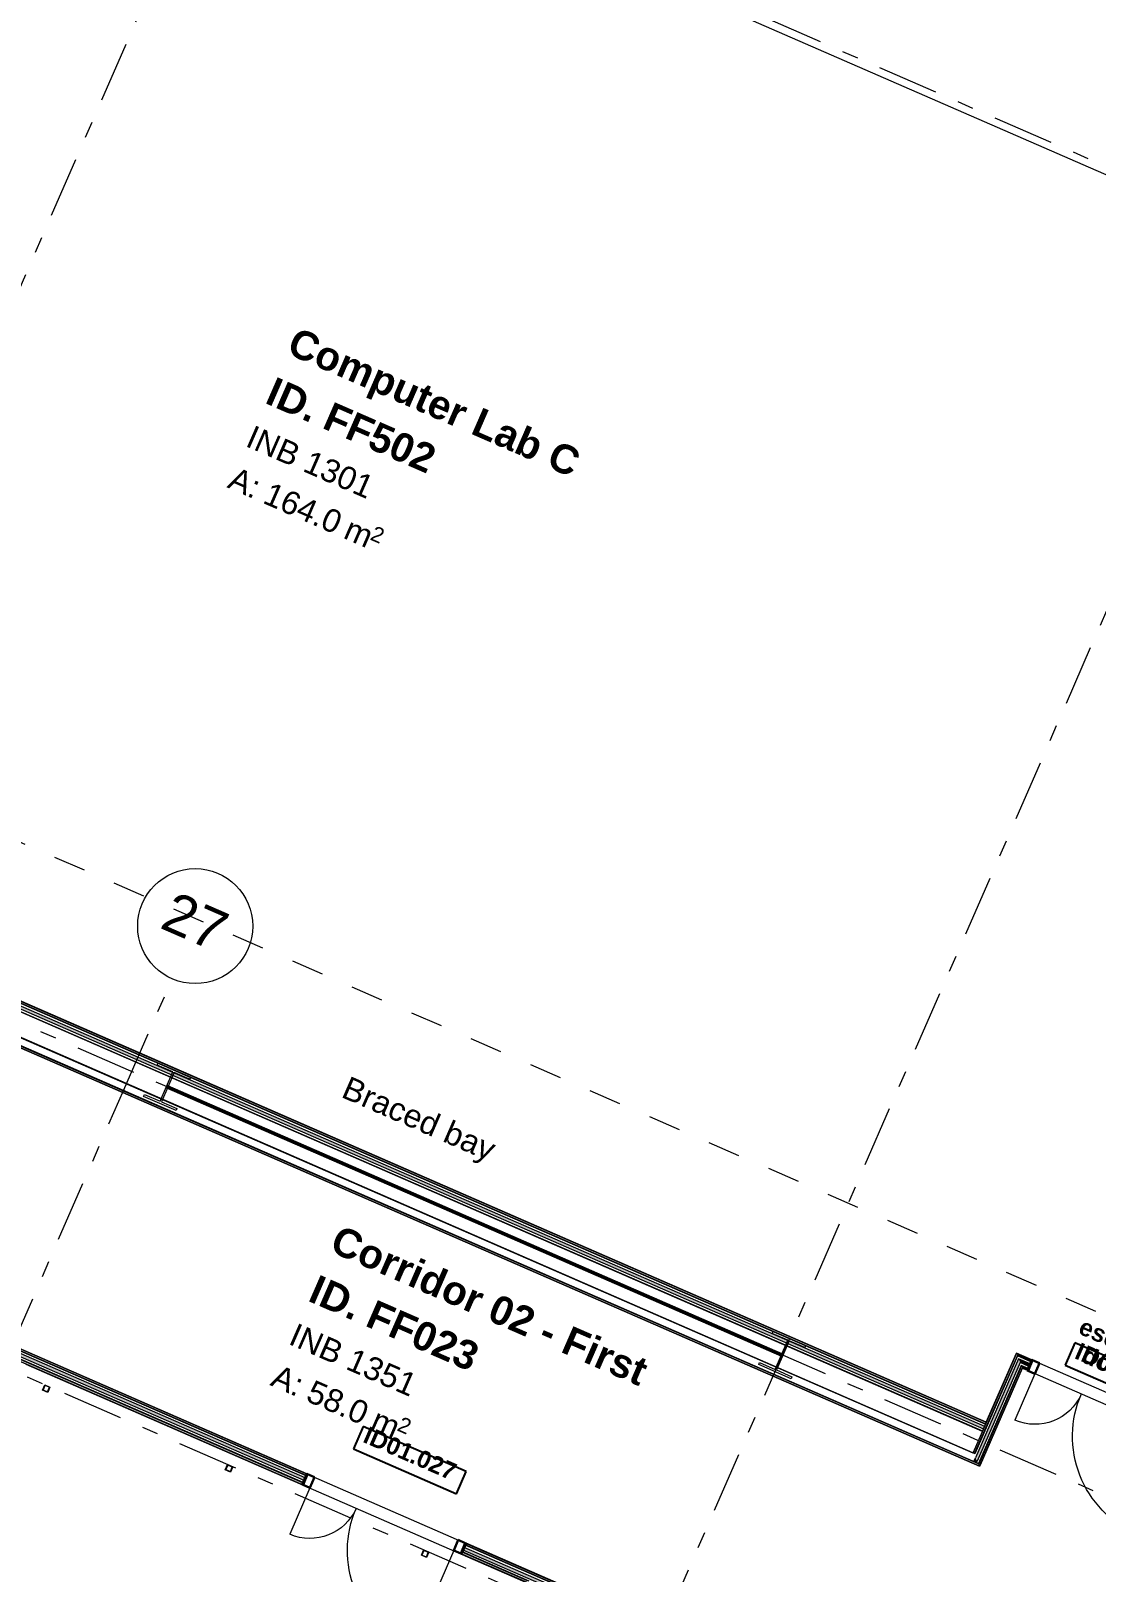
# Model space of a CAD drawing. Header units: millimetres. Extents: x -50172 to 74273, y -80883 to 11206.
# Drawn here: x 46 to 9311, y -38376 to -24973 of the extents above; entities that cross this region are included whole.
import ezdxf
from ezdxf.enums import TextEntityAlignment as Align

# ---------------------------------------------------------------- set-up
doc = ezdxf.new("R2010")
doc.units = ezdxf.units.MM
doc.header["$MEASUREMENT"] = 0
doc.linetypes.add('Dashed', pattern=[564.444447, 282.222223, -282.222223])
doc.linetypes.add('Double Dashed', pattern=[1093.611073, 529.166651, -211.666656, 141.111112, -211.666656])
for name, color, linetype in [('A-95-MC_Marker_Section_P2.Marker', 7, 'Continuous'), ('COLUMN.IFC Import', 7, 'Continuous'), ('New_A-05-M_Gross_Int_Circulation', 7, 'Continuous'), ('New_A-15-MG_Structural_Grid_Phase_2', 7, 'Continuous'), ('New_A-25-M_Wall_Int', 7, 'Continuous'), ('New_A-35-M_FFE-Zone', 7, 'Continuous'), ('New_ArchiCAD Door Markers', 7, 'Continuous'), ('New_ArchiCAD Doors', 7, 'Continuous')]:
    doc.layers.add(name, color=color, linetype=linetype)
for name, color, linetype, lineweight in [('A-95-MC_Marker_Section_P2.Marker_Pen_No__1', 7, 'Continuous', 13), ('COLUMN.IFC Import_Pen_No__2', 8, 'Continuous', 15), ('New_A-25-M_Wall_Int_Pen_No__1', 7, 'Continuous', 13), ('New_A-95-P_Drawing_Pen_No__156', 5, 'Continuous', 50), ('New_A-95-P_Text_1_50_GA_Pen_No__1', 7, 'Continuous', 13), ('New_ArchiCAD Door Markers_Pen_No__1', 7, 'Continuous', 13), ('New_ArchiCAD Door Markers_Pen_No__5', 7, 'Continuous', 25), ('New_ArchiCAD Doors_Pen_No__1', 7, 'Continuous', 13), ('New_ArchiCAD Zone Stamps_Pen_No__9', 7, 'Continuous', 13)]:
    doc.layers.add(name, color=color, linetype=linetype, lineweight=lineweight)
for name, color, linetype, lineweight, true_color in [('New_A-05-M_Gross_Int_Circulation_Pen_No__74', 7, 'Continuous', 20, 0x606060), ('New_A-15-MG_Structural_Grid_Phase_2_Pen_No__222', 7, 'Continuous', 13, 0x65af33), ('New_A-25-M_Wall_Int_Pen_No__107', 7, 'Continuous', 15, 0xa6a6a6), ('New_A-35-M_FFE-Zone_Pen_No__74', 7, 'Continuous', 20, 0x606060), ('New_ArchiCAD Doors_Pen_No__43', 7, 'Continuous', 30, 0x444444), ('New_ArchiCAD Doors_Pen_No__63', 7, 'Continuous', 20, 0x606060)]:
    doc.layers.add(name, color=color, linetype=linetype, lineweight=lineweight, true_color=true_color)
doc.styles.add('GENERATED_STYLE_1', font='')
doc.styles.add('GENERATED_STYLE_2', font='')
doc.styles.add('GENERATED_STYLE_3', font='')
doc.styles.add('GENERATED_STYLE_4', font='')
doc.styles.get('GENERATED_STYLE_1').set_extended_font_data('Arial', bold=True)
doc.styles.get('GENERATED_STYLE_2').set_extended_font_data('Swis721 BT', bold=True)
doc.styles.get('GENERATED_STYLE_3').set_extended_font_data('Arial')
doc.styles.get('GENERATED_STYLE_4').set_extended_font_data('Swis721 BT')
doc.linetypes.add('Double Slash', pattern='A,0,[1,EC-MA-00-01-DR-A-00366 Phase 2 Lecture Theate First Floor GA-S2-P171.Shx,S=15.679012,R=0,X=0,Y=0],-1975.555563,0', length=1975.555563)

# ---------------------------------------------------------------- blocks, each defined once
blk = doc.blocks.new('Computer Lab F_INB 1302_5_1', base_point=(-6455, -40925))
at = {"layer": 'New_A-35-M_FFE-Zone_Pen_No__74', "linetype": 'Continuous'}
blk.add_line((4391, -38482), (4, -36569), dxfattribs=at)
at = {"layer": 'New_ArchiCAD Zone Stamps_Pen_No__9'}
for tag, height, style, p in [('ROOM_NAME', 250, 'GENERATED_STYLE_1', (-7200, -39404)), ('zoneNameLine2', 250, 'GENERATED_STYLE_1', (-7389, -39836)), ('ROOM_NUMBER', 200, 'GENERATED_STYLE_3', (-7577, -40257)), ('measuredAreaCode', 200, 'GENERATED_STYLE_3', (-7734, -40617)), ('DUMMY_649', 200, 'GENERATED_STYLE_3', (-7427, -40751)), ('DUMMY_650', 200, 'GENERATED_STYLE_3', (-6798, -41025)), ('DUMMY_651', 133, 'GENERATED_STYLE_3', (-6519, -41132))]:
    blk.add_attdef(tag, text='', height=height, rotation=336.4404, dxfattribs=dict(at, style=style)).set_placement(p, align=Align.TOP_LEFT)
blk = doc.blocks.new('Corridor 02 - First_INB 1351_7_1', base_point=(3601, -36927))
at = {"layer": 'New_A-05-M_Gross_Int_Circulation_Pen_No__74', "linetype": 'Continuous'}
for p, q in [((8297, -37455), (-2378, -32800)), ((-3337, -35000), (15143, -43059)), ((8668, -36603), (8297, -37455)), ((10138, -37244), (8668, -36603))]:
    blk.add_line(p, q, dxfattribs=at)
at = {"layer": 'New_ArchiCAD Zone Stamps_Pen_No__9'}
for tag, height, style, p in [('ROOM_NAME', 250, 'GENERATED_STYLE_1', (2733, -35352)), ('zoneNameLine2', 250, 'GENERATED_STYLE_1', (2545, -35784)), ('ROOM_NUMBER', 200, 'GENERATED_STYLE_3', (2356, -36205)), ('measuredAreaCode', 200, 'GENERATED_STYLE_3', (2199, -36565)), ('ROOM_HOLES_PRM', 200, 'GENERATED_STYLE_3', (2507, -36699)), ('DUMMY_649', 200, 'GENERATED_STYLE_3', (2996, -36912)), ('DUMMY_650', 133, 'GENERATED_STYLE_3', (3275, -37019))]:
    blk.add_attdef(tag, text='', height=height, rotation=336.4404, dxfattribs=dict(at, style=style)).set_placement(p, align=Align.TOP_LEFT)
blk = doc.blocks.new('Computer Lab C_INB 1301_10_1', base_point=(3709, -27727))
at = {"layer": 'New_A-35-M_FFE-Zone_Pen_No__74', "linetype": 'Continuous'}
for p, q in [((10639, -26766), (1992, -22995)), ((-3080, -32087), (8354, -37073)), ((8354, -37073), (8617, -36471)), ((8617, -36471), (10179, -37152))]:
    blk.add_line(p, q, dxfattribs=at)
at = {"layer": 'New_ArchiCAD Zone Stamps_Pen_No__9'}
for tag, height, style, p in [('ROOM_NAME', 250, 'GENERATED_STYLE_1', (2359, -27544)), ('zoneNameLine2', 250, 'GENERATED_STYLE_1', (2171, -27977)), ('ROOM_NUMBER', 200, 'GENERATED_STYLE_3', (1982, -28397)), ('measuredAreaCode', 200, 'GENERATED_STYLE_3', (1825, -28757)), ('ROOM_HOLES_PRM', 200, 'GENERATED_STYLE_3', (2133, -28891)), ('DUMMY_649', 200, 'GENERATED_STYLE_3', (2762, -29166)), ('DUMMY_650', 133, 'GENERATED_STYLE_3', (3041, -29272))]:
    blk.add_attdef(tag, text='', height=height, rotation=336.4404, dxfattribs=dict(at, style=style)).set_placement(p, align=Align.TOP_LEFT)
blk = doc.blocks.new('*X317')
at = {"layer": 'New_A-25-M_Wall_Int_Pen_No__107', "linetype": 'Continuous'}
blk.add_hatch(color=256, dxfattribs=at).paths.add_polyline_path([(8636, -36521), (8649, -36554), (8725, -36587), (8735, -36564)])
blk = doc.blocks.new('*X318')
at = {"layer": 'New_A-25-M_Wall_Int_Pen_No__107', "linetype": 'Continuous'}
blk.add_hatch(color=256, dxfattribs=at).paths.add_polyline_path([(10109, -37191), (10160, -37213), (10170, -37190), (10119, -37168)])
blk = doc.blocks.new('Double Door Asymmetric 19_5')
at = {"layer": 'New_ArchiCAD Doors_Pen_No__1', "linetype": 'Continuous'}
for p, q in [((-755, 0), (-755, -15)), ((755, 0), (755, -15)), ((-755, -15), (-755, -18)), ((-755, -18), (-755, -37)), ((-755, -37), (-755, -62)), ((-755, -62), (-755, -82)), ((-755, -82), (-755, -85)), ((-755, -85), (-755, -100)), ((755, -15), (755, -18)), ((755, -18), (755, -37)), ((755, -37), (755, -62)), ((755, -62), (755, -82)), ((755, -82), (755, -85)), ((755, -85), (755, -100))]:
    blk.add_line(p, q, dxfattribs=at)
at = {"layer": 'New_ArchiCAD Doors_Pen_No__43', "linetype": 'Continuous'}
for p, q in [((-748, 0), (-755, 0)), ((-755, 0), (-755, -100)), ((-682, 0), (-748, 0)), ((-748, 0), (-748, -100)), ((-682, -100), (-682, 0)), ((748, 0), (682, 0)), ((682, 0), (682, -100)), ((748, 0), (755, 0)), ((748, -100), (748, 0)), ((755, 0), (755, -100)), ((-748, -100), (-755, -100)), ((-748, -100), (-682, -100)), ((682, -100), (748, -100)), ((748, -100), (755, -100))]:
    blk.add_line(p, q, dxfattribs=at)
at = {"layer": 'New_ArchiCAD Doors_Pen_No__63', "linetype": 'Continuous'}
for p, q in [((682, 0), (682, 924)), ((-682, 0), (-682, 440))]:
    blk.add_line(p, q, dxfattribs=at)
for centre, radius, start, end in [((682, 0), 924, 90, 180), ((-682, 0), 440, 0, 90)]:
    blk.add_arc(centre, radius, start, end, dxfattribs=at)
blk = doc.blocks.new('Door Stamp 17_46')
at = {"layer": 'New_ArchiCAD Door Markers_Pen_No__5', "linetype": 'Continuous'}
for p, q in [((471, -174), (-507, -174)), ((-507, -174), (-507, -385)), ((471, -174), (-507, -174)), ((471, -385), (471, -174)), ((-507, -385), (471, -385))]:
    blk.add_line(p, q, dxfattribs=at)
at = {"layer": 'New_ArchiCAD Door Markers_Pen_No__1', "style": 'GENERATED_STYLE_2'}
blk.add_attdef('AC_WIDO_ID', text='', height=150, rotation=180, dxfattribs=at).set_placement((412, -129), align=Align.BOTTOM_LEFT)
blk = doc.blocks.new('Wall_43_1', base_point=(10258, -37296))
at = {"layer": 'New_A-25-M_Wall_Int_Pen_No__107', "linetype": 'Continuous'}
for points in [[(8750, -36529), (8617, -36471), (8625, -36491), (8744, -36543)], [(8716, -36607), (8661, -36583), (8668, -36603), (8710, -36621)], [(10095, -37225), (10145, -37247), (10151, -37233), (10101, -37211)], [(10135, -37133), (10129, -37147), (10179, -37169), (10185, -37155)]]:
    blk.add_hatch(color=256, dxfattribs=at).paths.add_polyline_path(points)
at = {"layer": 'New_A-25-M_Wall_Int_Pen_No__107', "linetype": 'Continuous', "lineweight": 0, "true_color": 0x535353}
for points in [[(8625, -36491), (8626, -36495), (8743, -36546), (8744, -36543)], [(8659, -36579), (8661, -36583), (8716, -36607), (8718, -36605)], [(10101, -37211), (10151, -37233), (10152, -37230), (10102, -37208)], [(10127, -37150), (10177, -37171), (10179, -37169), (10129, -37147)]]:
    blk.add_hatch(color=251, dxfattribs=at).paths.add_polyline_path(points)
at = {"layer": 'New_A-25-M_Wall_Int_Pen_No__1', "linetype": 'Continuous'}
for p, q in [((8744, -36543), (8625, -36491)), ((8743, -36546), (8626, -36495)), ((8735, -36564), (8636, -36521)), ((8725, -36587), (8649, -36554)), ((8718, -36605), (8659, -36579)), ((8716, -36607), (8661, -36583)), ((8718, -36605), (8725, -36587)), ((8725, -36587), (8735, -36564)), ((8735, -36564), (8743, -36546)), ((8743, -36546), (8744, -36543)), ((8744, -36543), (8750, -36529)), ((8710, -36621), (8716, -36607)), ((8716, -36607), (8718, -36605)), ((10095, -37225), (10101, -37211)), ((10101, -37211), (10102, -37208)), ((10151, -37233), (10101, -37211)), ((10102, -37208), (10109, -37191)), ((10152, -37230), (10102, -37208)), ((10109, -37191), (10119, -37168)), ((10160, -37213), (10109, -37191)), ((10119, -37168), (10127, -37150)), ((10170, -37190), (10119, -37168)), ((10127, -37150), (10129, -37147)), ((10177, -37171), (10127, -37150)), ((10129, -37147), (10135, -37133)), ((10179, -37169), (10129, -37147))]:
    blk.add_line(p, q, dxfattribs=at)
at = {"layer": 'New_A-25-M_Wall_Int_Pen_No__1', "linetype": 'Continuous', "flags": 128}
for points in [[(8750, -36529), (8617, -36471)], [(8668, -36603), (8710, -36621)], [(10095, -37225), (10145, -37247)], [(10185, -37155), (10135, -37133)]]:
    blk.add_lwpolyline(points, dxfattribs=at)
at = {"layer": 'New_A-25-M_Wall_Int', "color": 250, "lineweight": 50, "true_color": 0x2a2a2a}
for name in ['*X317', '*X318']:
    blk.add_blockref(name, (0, 0), dxfattribs=at)
at = {"layer": 'New_ArchiCAD Door Markers'}
ref = blk.add_blockref('Door Stamp 17_46', (9403, -36923), dxfattribs=dict(at, rotation=156.4404115839919))
ref.add_attrib('AC_WIDO_ID', 'ID01.018', dxfattribs={"layer": 'New_ArchiCAD Door Markers_Pen_No__1', "color": 7, "height": 150, "rotation": 336.4404, "style": 'GENERATED_STYLE_2'}).set_placement((9095, -36554), align=Align.BOTTOM_LEFT)
at = {"layer": 'New_ArchiCAD Doors', "color": 251, "linetype": 'Continuous', "lineweight": 20, "true_color": 0x606060, "xscale": -1, "zscale": 1000, "rotation": 156.4404115839919}
blk.add_blockref('Double Door Asymmetric 19_5', (9403, -36923), dxfattribs=at)
blk = doc.blocks.new('*X329')
at = {"layer": 'New_A-25-M_Wall_Int_Pen_No__107', "linetype": 'Continuous'}
blk.add_hatch(color=256, dxfattribs=at).paths.add_polyline_path([(8247, -37414), (8270, -37424), (8275, -37412), (8261, -37382)])
blk = doc.blocks.new('Wall_47_1', base_point=(8297, -37455))
at = {"layer": 'New_A-25-M_Wall_Int_Pen_No__107', "linetype": 'Continuous', "lineweight": 0, "true_color": 0x535353}
for points in [[(8239, -37337), (-3409, -32258), (-3414, -32260), (8241, -37342)], [(-2449, -32753), (8286, -37434), (8286, -37434), (8285, -37430), (-2448, -32750)], [(8286, -37434), (8287, -37435), (8286, -37434)]]:
    blk.add_hatch(color=251, dxfattribs=at).paths.add_polyline_path(points)
at = {"layer": 'New_A-25-M_Wall_Int_Pen_No__107', "linetype": 'Continuous'}
for points in [[(-2380, -32800), (8283, -37449), (8288, -37438), (8287, -37435), (-2374, -32786)], [(8283, -37449), (8297, -37455), (8288, -37438)]]:
    blk.add_hatch(color=256, dxfattribs=at).paths.add_polyline_path(points)
at = {"layer": 'New_A-25-M_Wall_Int_Pen_No__1', "linetype": 'Continuous'}
for p, q in [((8241, -37342), (-3414, -32260)), ((8285, -37430), (-2448, -32750)), ((8287, -37435), (-2374, -32786)), ((8247, -37414), (8261, -37382)), ((8270, -37424), (8275, -37412))]:
    blk.add_line(p, q, dxfattribs=at)
at = {"layer": 'New_A-25-M_Wall_Int_Pen_No__1', "linetype": 'Continuous', "flags": 128}
for points in [[(8239, -37337), (-3409, -32258)], [(-2380, -32800), (8297, -37455)]]:
    blk.add_lwpolyline(points, dxfattribs=at)
at = {"layer": 'New_A-25-M_Wall_Int', "color": 250, "lineweight": 50, "true_color": 0x2a2a2a}
blk.add_blockref('*X329', (0, 0), dxfattribs=at)
blk = doc.blocks.new('*X337')
at = {"layer": 'New_A-25-M_Wall_Int_Pen_No__107', "linetype": 'Continuous'}
blk.add_hatch(color=256, dxfattribs=at).paths.add_polyline_path([(-4226, -34654), (-4236, -34677), (2421, -37580), (2431, -37557)])
blk = doc.blocks.new('*X338')
at = {"layer": 'New_A-25-M_Wall_Int_Pen_No__107', "linetype": 'Continuous'}
blk.add_hatch(color=256, dxfattribs=at).paths.add_polyline_path([(3815, -38161), (3805, -38184), (6416, -39322), (6426, -39299)])
blk = doc.blocks.new('Door Stamp 17_30')
at = {"layer": 'New_ArchiCAD Door Markers_Pen_No__5', "linetype": 'Continuous'}
for p, q in [((471, -462), (-507, -462)), ((-507, -462), (-507, -674)), ((471, -462), (-507, -462)), ((471, -674), (471, -462)), ((-507, -674), (471, -674))]:
    blk.add_line(p, q, dxfattribs=at)
at = {"layer": 'New_ArchiCAD Door Markers_Pen_No__1', "style": 'GENERATED_STYLE_2'}
blk.add_attdef('AC_WIDO_ID', text='', height=150, rotation=180, dxfattribs=at).set_placement((412, -417), align=Align.BOTTOM_LEFT)
blk = doc.blocks.new('Wall_51_1', base_point=(16729, -43751))
at = {"layer": 'New_A-25-M_Wall_Int_Pen_No__107', "linetype": 'Continuous'}
for points in [[(-4245, -34698), (-4251, -34711), (2406, -37614), (2412, -37600)], [(-3339, -35000), (-3345, -35013), (2440, -37536), (2446, -37522)], [(3830, -38126), (3824, -38140), (6435, -39278), (6441, -39264)], [(3791, -38218), (4358, -38465), (4364, -38452), (3797, -38204)]]:
    blk.add_hatch(color=256, dxfattribs=at).paths.add_polyline_path(points)
at = {"layer": 'New_A-25-M_Wall_Int_Pen_No__107', "linetype": 'Continuous', "lineweight": 0, "true_color": 0x535353}
for points in [[(-4244, -34695), (-4245, -34698), (2412, -37600), (2414, -37598)], [(-3359, -35007), (-3360, -35010), (2439, -37539), (2440, -37536)], [(3824, -38140), (3823, -38143), (6434, -39281), (6435, -39278)], [(3797, -38204), (4378, -38458), (4379, -38455), (3798, -38201)]]:
    blk.add_hatch(color=251, dxfattribs=at).paths.add_polyline_path(points)
at = {"layer": 'New_A-25-M_Wall_Int_Pen_No__1', "linetype": 'Continuous'}
for p, q in [((2412, -37600), (-4245, -34698)), ((2414, -37598), (-4244, -34695)), ((2421, -37580), (-4236, -34677)), ((2431, -37557), (-4226, -34654)), ((2439, -37539), (-4218, -34636)), ((2440, -37536), (-3359, -35007)), ((2440, -37536), (2446, -37522)), ((2406, -37614), (2412, -37600)), ((2412, -37600), (2414, -37598)), ((2414, -37598), (2421, -37580)), ((2421, -37580), (2431, -37557)), ((2431, -37557), (2439, -37539)), ((2439, -37539), (2440, -37536)), ((3798, -38201), (3805, -38184)), ((3805, -38184), (3815, -38161)), ((6416, -39322), (3805, -38184)), ((3815, -38161), (3823, -38143)), ((6426, -39299), (3815, -38161)), ((3823, -38143), (3824, -38140)), ((6434, -39281), (3823, -38143)), ((3824, -38140), (3830, -38126)), ((6435, -39278), (3824, -38140)), ((3791, -38218), (3797, -38204)), ((3797, -38204), (3798, -38201)), ((4364, -38452), (3797, -38204)), ((4379, -38455), (3798, -38201))]:
    blk.add_line(p, q, dxfattribs=at)
at = {"layer": 'New_A-25-M_Wall_Int_Pen_No__1', "linetype": 'Continuous', "flags": 128}
for points in [[(-4251, -34711), (2406, -37614)], [(2446, -37522), (-3339, -35000)], [(6441, -39264), (3830, -38126)], [(3791, -38218), (4358, -38465)]]:
    blk.add_lwpolyline(points, dxfattribs=at)
at = {"layer": 'New_A-25-M_Wall_Int', "color": 250, "lineweight": 50, "true_color": 0x2a2a2a}
for name in ['*X337', '*X338']:
    blk.add_blockref(name, (0, 0), dxfattribs=at)
at = {"layer": 'New_ArchiCAD Door Markers'}
ref = blk.add_blockref('Door Stamp 17_30', (3098, -37916), dxfattribs=dict(at, rotation=156.4404115839988))
ref.add_attrib('AC_WIDO_ID', 'ID01.027', dxfattribs={"layer": 'New_ArchiCAD Door Markers_Pen_No__1', "color": 7, "height": 150, "rotation": 336.4404, "style": 'GENERATED_STYLE_2'}).set_placement((2906, -37283), align=Align.BOTTOM_LEFT)
at = {"layer": 'New_ArchiCAD Doors', "color": 251, "linetype": 'Continuous', "lineweight": 20, "true_color": 0x606060, "xscale": -1, "zscale": 1000, "rotation": 156.4404115839988}
blk.add_blockref('Double Door Asymmetric 19_5', (3098, -37916), dxfattribs=at)
blk = doc.blocks.new('*X382')
at = {"layer": 'New_A-25-M_Wall_Int_Pen_No__107', "linetype": 'Continuous'}
blk.add_hatch(color=256, dxfattribs=at).paths.add_polyline_path([(8636, -36521), (8261, -37382), (8275, -37412), (8649, -36554)])
blk = doc.blocks.new('Wall_77_1', base_point=(8668, -36603))
at = {"layer": 'New_A-25-M_Wall_Int_Pen_No__107', "linetype": 'Continuous'}
for points in [[(8253, -37343), (8625, -36491), (8617, -36471), (8239, -37337)], [(8303, -37442), (8668, -36603), (8661, -36583), (8289, -37436)], [(8287, -37435), (8288, -37438), (8289, -37436)], [(8289, -37436), (8288, -37438), (8297, -37455), (8303, -37442)]]:
    blk.add_hatch(color=256, dxfattribs=at).paths.add_polyline_path(points)
at = {"layer": 'New_A-25-M_Wall_Int_Pen_No__107', "linetype": 'Continuous', "lineweight": 0, "true_color": 0x535353}
for points in [[(8256, -37345), (8626, -36495), (8625, -36491), (8253, -37343)], [(8290, -37433), (8661, -36583), (8659, -36579), (8287, -37432)], [(8253, -37343), (8239, -37337), (8241, -37342), (8252, -37346)], [(8254, -37347), (8256, -37345), (8253, -37343), (8252, -37346)], [(8285, -37430), (8286, -37434), (8287, -37432)], [(8289, -37436), (8290, -37433), (8287, -37432), (8286, -37434), (8287, -37435)]]:
    blk.add_hatch(color=251, dxfattribs=at).paths.add_polyline_path(points)
at = {"layer": 'New_A-25-M_Wall_Int_Pen_No__1', "linetype": 'Continuous'}
for p, q in [((8625, -36491), (8253, -37343)), ((8626, -36495), (8254, -37347)), ((8636, -36521), (8261, -37382)), ((8649, -36554), (8275, -37412)), ((8659, -36579), (8287, -37432)), ((8661, -36583), (8289, -37436)), ((8253, -37343), (8239, -37337)), ((8252, -37346), (8241, -37342)), ((8254, -37347), (8252, -37346)), ((8287, -37432), (8285, -37430)), ((8289, -37436), (8287, -37435))]:
    blk.add_line(p, q, dxfattribs=at)
at = {"layer": 'New_A-25-M_Wall_Int_Pen_No__1', "linetype": 'Continuous', "flags": 128}
for points in [[(8617, -36471), (8239, -37337)], [(8303, -37442), (8668, -36603)], [(8297, -37455), (8303, -37442)]]:
    blk.add_lwpolyline(points, dxfattribs=at)
at = {"layer": 'New_A-25-M_Wall_Int', "color": 250, "lineweight": 50, "true_color": 0x2a2a2a}
blk.add_blockref('*X382', (0, 0), dxfattribs=at)
blk = doc.blocks.new('*X389')
at = {"layer": 'New_A-25-M_Wall_Int_Pen_No__107', "linetype": 'Continuous'}
blk.add_hatch(color=256, dxfattribs=at).paths.add_polyline_path([(-3319, -32052), (8329, -37131), (8339, -37108), (-3309, -32029)])
blk = doc.blocks.new('Wall_80_1', base_point=(-3386, -31954))
at = {"layer": 'New_A-25-M_Wall_Int_Pen_No__107', "linetype": 'Continuous', "lineweight": 0, "true_color": 0x535353}
for points in [[(-3301, -32010), (8347, -37090), (8348, -37087), (-3300, -32008)], [(-3328, -32072), (8320, -37151), (8321, -37148), (-3327, -32069)]]:
    blk.add_hatch(color=251, dxfattribs=at).paths.add_polyline_path(points)
at = {"layer": 'New_A-25-M_Wall_Int_Pen_No__107', "linetype": 'Continuous'}
blk.add_hatch(color=256, dxfattribs=at).paths.add_polyline_path([(-3086, -32101), (8348, -37087), (8354, -37073), (-3080, -32087)])
at = {"layer": 'New_A-25-M_Wall_Int_Pen_No__1', "linetype": 'Continuous'}
for p, q in [((-3309, -32029), (8339, -37108)), ((-3301, -32010), (8347, -37090)), ((-3327, -32069), (8321, -37148)), ((-3319, -32052), (8329, -37131)), ((-3086, -32101), (8348, -37087))]:
    blk.add_line(p, q, dxfattribs=at)
at = {"layer": 'New_A-25-M_Wall_Int_Pen_No__1', "linetype": 'Continuous', "flags": 128}
for points in [[(-3328, -32072), (8320, -37151)], [(8354, -37073), (-3080, -32087)], [(8329, -37131), (8339, -37108)], [(8339, -37108), (8347, -37090)], [(8347, -37090), (8348, -37087)], [(8348, -37087), (8354, -37073)], [(8320, -37151), (8321, -37148)], [(8321, -37148), (8329, -37131)]]:
    blk.add_lwpolyline(points, dxfattribs=at)
at = {"layer": 'New_A-25-M_Wall_Int', "color": 250, "lineweight": 50, "true_color": 0x2a2a2a}
blk.add_blockref('*X389', (0, 0), dxfattribs=at)
blk = doc.blocks.new('Column 20')
at = {"layer": 'COLUMN.IFC Import_Pen_No__2', "linetype": 'Continuous'}
for p, q in [((-153.7, 157.25), (153.7, 157.25)), ((-153.7, 138.55), (-153.7, 157.25)), ((-6, 138.55), (-153.7, 138.55)), ((-6, -138.55), (-6, 138.55)), ((6, 138.55), (6, -138.55)), ((153.7, 138.55), (6, 138.55)), ((153.7, 157.25), (153.7, 138.55)), ((-153.7, -138.55), (-6, -138.55)), ((-153.7, -157.25), (-153.7, -138.55)), ((153.7, -157.25), (-153.7, -157.25)), ((6, -138.55), (153.7, -138.55)), ((153.7, -138.55), (153.7, -157.25))]:
    blk.add_line(p, q, dxfattribs=at)
blk = doc.blocks.new('Column 73')
at = {"layer": 'COLUMN.IFC Import_Pen_No__2', "linetype": 'Continuous'}
for p, q in [((-153.7, 157.25), (153.7, 157.25)), ((-153.7, 138.55), (-153.7, 157.25)), ((-6, 138.55), (-153.7, 138.55)), ((-6, -138.55), (-6, 138.55)), ((6, 138.55), (6, -138.55)), ((153.7, 138.55), (6, 138.55)), ((153.7, 157.25), (153.7, 138.55)), ((-153.7, -138.55), (-6, -138.55)), ((-153.7, -157.25), (-153.7, -138.55)), ((153.7, -157.25), (-153.7, -157.25)), ((6, -138.55), (153.7, -138.55)), ((153.7, -138.55), (153.7, -157.25))]:
    blk.add_line(p, q, dxfattribs=at)
blk = doc.blocks.new('Discrete Accessory 631')
at = {"layer": 'COLUMN.IFC Import_Pen_No__2', "linetype": 'Continuous'}
for p, q in [((-25, 25), (25, 25)), ((-25, -25), (-25, 25)), ((-21, 21), (-21, -21)), ((21, 21), (-21, 21)), ((21, -21), (21, 21)), ((25, 25), (25, -25)), ((25, -25), (-25, -25)), ((-21, -21), (21, -21))]:
    blk.add_line(p, q, dxfattribs=at)
blk = doc.blocks.new('Discrete Accessory 632')
at = {"layer": 'COLUMN.IFC Import_Pen_No__2', "linetype": 'Continuous'}
for p, q in [((-25, 25), (25, 25)), ((-25, -25), (-25, 25)), ((-21, 21), (-21, -21)), ((21, 21), (-21, 21)), ((21, -21), (21, 21)), ((25, 25), (25, -25)), ((25, -25), (-25, -25)), ((-21, -21), (21, -21))]:
    blk.add_line(p, q, dxfattribs=at)
blk = doc.blocks.new('Discrete Accessory 633')
at = {"layer": 'COLUMN.IFC Import_Pen_No__2', "linetype": 'Continuous'}
for p, q in [((-25, 25), (25, 25)), ((-25, -25), (-25, 25)), ((-21, 21), (-21, -21)), ((21, 21), (-21, 21)), ((21, -21), (21, 21)), ((25, 25), (25, -25)), ((25, -25), (-25, -25)), ((-21, -21), (21, -21))]:
    blk.add_line(p, q, dxfattribs=at)
blk = doc.blocks.new('Standard grid marker_28')
at = {"layer": 'New_A-15-MG_Structural_Grid_Phase_2_Pen_No__222', "linetype": 'Double Dashed'}
blk.add_line((705, 0), (53258, 0), dxfattribs=at)
at = {"layer": 'New_A-15-MG_Structural_Grid_Phase_2_Pen_No__222', "style": 'GENERATED_STYLE_4'}
for tag, p in [('AC_MarkerText_1_0', (-500, 39)), ('AC_MarkerText_1_1', (54463, 39))]:
    blk.add_attdef(tag, text='', height=350, rotation=180, dxfattribs=at).set_placement(p, align=Align.MIDDLE_CENTER)
blk = doc.blocks.new('Standard grid marker_29')
at = {"layer": 'New_A-15-MG_Structural_Grid_Phase_2_Pen_No__222', "linetype": 'Double Dashed'}
blk.add_line((705, 0), (54601, 0), dxfattribs=at)
at = {"layer": 'New_A-15-MG_Structural_Grid_Phase_2_Pen_No__222', "style": 'GENERATED_STYLE_4'}
for tag, p in [('AC_MarkerText_1_0', (-500, 43)), ('AC_MarkerText_1_1', (55806, 43))]:
    blk.add_attdef(tag, text='', height=350, rotation=180, dxfattribs=at).set_placement(p, align=Align.MIDDLE_CENTER)
blk = doc.blocks.new('Standard grid marker_31')
at = {"layer": 'New_A-15-MG_Structural_Grid_Phase_2_Pen_No__222', "linetype": 'Double Dashed'}
blk.add_line((2212, 0), (53473, 0), dxfattribs=at)
at = {"layer": 'New_A-15-MG_Structural_Grid_Phase_2_Pen_No__222', "style": 'GENERATED_STYLE_4'}
for tag, p in [('AC_MarkerText_1_0', (-500, 1206)), ('AC_MarkerText_1_1', (56184, 1206))]:
    blk.add_attdef(tag, text='', height=350, rotation=270, dxfattribs=at).set_placement(p, align=Align.MIDDLE_CENTER)
blk = doc.blocks.new('Standard grid marker_35')
at = {"layer": 'New_A-15-MG_Structural_Grid_Phase_2_Pen_No__222', "linetype": 'Double Dashed'}
blk.add_line((1000, 0), (47486, 0), dxfattribs=at)
at = {"layer": 'New_A-15-MG_Structural_Grid_Phase_2_Pen_No__222', "style": 'GENERATED_STYLE_4'}
for tag, p in [('AC_MarkerText_1_0', (-500, 43)), ('AC_MarkerText_1_1', (48986, 43))]:
    blk.add_attdef(tag, text='', height=350, rotation=180, dxfattribs=at).set_placement(p, align=Align.MIDDLE_CENTER)
blk = doc.blocks.new('Standard grid marker_39')
at = {"layer": 'New_A-15-MG_Structural_Grid_Phase_2_Pen_No__222', "linetype": 'Double Dashed'}
blk.add_line((949, 0), (36651, 0), dxfattribs=at)
at = {"layer": 'New_A-15-MG_Structural_Grid_Phase_2_Pen_No__222', "style": 'GENERATED_STYLE_4'}
for tag, p in [('AC_MarkerText_1_0', (-500, -588)), ('AC_MarkerText_1_1', (38099, -588))]:
    blk.add_attdef(tag, text='', height=350, rotation=90, dxfattribs=at).set_placement(p, align=Align.MIDDLE_CENTER)
blk = doc.blocks.new('Standard grid marker_42')
at = {"layer": 'New_A-15-MG_Structural_Grid_Phase_2_Pen_No__222', "linetype": 'Double Dashed'}
for p, q in [((1051, 0), (21061, 0)), ((21061, 0), (22113, 0))]:
    blk.add_line(p, q, dxfattribs=at)
at = {"layer": 'New_A-15-MG_Structural_Grid_Phase_2_Pen_No__222', "linetype": 'Continuous'}
blk.add_circle((22613, 0), 500, dxfattribs=at)
at = {"layer": 'New_A-15-MG_Structural_Grid_Phase_2_Pen_No__222', "linetype": 'Double Dashed'}
blk.add_point((21061, 0), dxfattribs=at)
blk.add_point((21061, 0), dxfattribs=at)
at = {"layer": 'New_A-15-MG_Structural_Grid_Phase_2_Pen_No__222', "style": 'GENERATED_STYLE_4'}
for tag, p in [('AC_MarkerText_1_0', (-500, 41)), ('AC_MarkerText_1_1', (22613, 41))]:
    blk.add_attdef(tag, text='', height=350, rotation=270, dxfattribs=at).set_placement(p, align=Align.MIDDLE_CENTER)
blk = doc.blocks.new('Cutting Plane_3_1', base_point=(-25330, -21003))
at = {"layer": 'A-95-MC_Marker_Section_P2.Marker_Pen_No__1', "linetype": 'Dashed'}
blk.add_line((-25101, -21103), (22392, -41812), dxfattribs=at)

msp = doc.modelspace()

# ---------------------------------------------------------------- linework, layer by layer
at = {"layer": 'New_A-95-P_Drawing_Pen_No__156', "linetype": 'Double Slash', "flags": 128}
msp.add_lwpolyline([(1230.4, -34155.8), (6579.8, -36488.5)], dxfattribs=at)

# ---------------------------------------------------------------- block references
at = {"layer": 'A-95-MC_Marker_Section_P2.Marker'}
msp.add_blockref('Cutting Plane_3_1', (-25330.5, -21002.6), dxfattribs=at)
at = {"layer": 'COLUMN.IFC Import', "linetype": 'Continuous', "zscale": 1000}
for name, p, rotation in [('Column 20', (1230.7, -34156.2), 336.4404115839877), ('Column 73', (6579.3, -36488.5), 336.4404115839877), ('Discrete Accessory 633', (179.5, -36779.7), 246.4404115839877), ('Discrete Accessory 632', (1769.9, -37473.2), 246.4404115839877), ('Discrete Accessory 631', (3474.8, -38216.6), 246.4404115839877)]:
    msp.add_blockref(name, p, dxfattribs=dict(at, rotation=rotation))
at = {"layer": 'New_A-05-M_Gross_Int_Circulation', "linetype": 'Continuous'}
ref = msp.add_blockref('Corridor 02 - First_INB 1351_7_1', (3601, -36926.9), dxfattribs=at)
ref.add_attrib('ROOM_NAME', 'Corridor 02 - First', dxfattribs={"layer": 'New_ArchiCAD Zone Stamps_Pen_No__9', "color": 7, "height": 250, "rotation": 336.44041, "style": 'GENERATED_STYLE_1'}).set_placement((2733.1, -35352.1), align=Align.TOP_LEFT)
ref.add_attrib('ROOM_HOLES_PRM', '58.0', dxfattribs={"layer": 'New_ArchiCAD Zone Stamps_Pen_No__9', "color": 7, "height": 200, "rotation": 336.44041, "style": 'GENERATED_STYLE_3'}).set_placement((2506.6, -36699), align=Align.TOP_LEFT)
ref.add_attrib('ROOM_NUMBER', 'INB 1351', dxfattribs={"layer": 'New_ArchiCAD Zone Stamps_Pen_No__9', "color": 7, "height": 200, "rotation": 336.44041, "style": 'GENERATED_STYLE_3'}).set_placement((2356.3, -36204.9), align=Align.TOP_LEFT)
ref.add_attrib('zoneNameLine2', 'ID. FF023', dxfattribs={"layer": 'New_ArchiCAD Zone Stamps_Pen_No__9', "color": 7, "height": 250, "rotation": 336.44041, "style": 'GENERATED_STYLE_1'}).set_placement((2544.7, -35784.2), align=Align.TOP_LEFT)
ref.add_attrib('measuredAreaCode', 'A: ', dxfattribs={"layer": 'New_ArchiCAD Zone Stamps_Pen_No__9', "color": 7, "height": 200, "rotation": 336.44041, "style": 'GENERATED_STYLE_3'}).set_placement((2199.2, -36565), align=Align.TOP_LEFT)
ref.add_attrib('DUMMY_649', ' m', dxfattribs={"layer": 'New_ArchiCAD Zone Stamps_Pen_No__9', "color": 7, "height": 200, "rotation": 336.44041, "style": 'GENERATED_STYLE_3'}).set_placement((2996, -36912.4), align=Align.TOP_LEFT)
ref.add_attrib('DUMMY_650', '2', dxfattribs={"layer": 'New_ArchiCAD Zone Stamps_Pen_No__9', "color": 7, "height": 133.3, "rotation": 336.44041, "style": 'GENERATED_STYLE_3'}).set_placement((3275.3, -37019), align=Align.TOP_LEFT)
at = {"layer": 'New_A-15-MG_Structural_Grid_Phase_2', "color": 8, "linetype": 'Continuous', "lineweight": 15, "zscale": 1000}
for name, p, rotation in [('Standard grid marker_39', (12179.5, 840.1), 246.440411583993), ('Standard grid marker_31', (-2323.9, -56907.5), 66.44041158399293), ('Standard grid marker_35', (26876.4, -33774.9), 156.4404115839929), ('Standard grid marker_28', (22639.6, -43491.3), 156.4404115839929), ('Standard grid marker_29', (21520.4, -46057.9), 156.4404115839929)]:
    msp.add_blockref(name, p, dxfattribs=dict(at, rotation=rotation))
at = {"layer": 'New_A-15-MG_Structural_Grid_Phase_2', "color": 8, "linetype": 'Continuous', "lineweight": 15}
ref = msp.add_blockref('Standard grid marker_42', (-7563.3, -53486.5), dxfattribs=dict(at, zscale=1000, rotation=66.44041158399143))
ref.add_attrib('AC_MarkerText_1_1', '27', dxfattribs={"layer": 'New_A-15-MG_Structural_Grid_Phase_2_Pen_No__222', "color": 85, "true_color": 0x65af33, "height": 350, "rotation": 336.44041, "style": 'GENERATED_STYLE_4'}).set_placement((1475.1, -32717.4), align=Align.MIDDLE_CENTER)
at = {"layer": 'New_A-25-M_Wall_Int', "color": 250, "lineweight": 50, "true_color": 0x2a2a2a}
for name, p in [('Wall_80_1', (-3385.7, -31954)), ('Wall_47_1', (8296.7, -37455.3)), ('Wall_51_1', (16729.4, -43750.6)), ('Wall_43_1', (10258.4, -37296.1)), ('Wall_77_1', (8668.5, -36602.8))]:
    msp.add_blockref(name, p, dxfattribs=at)
at = {"layer": 'New_A-35-M_FFE-Zone', "linetype": 'Continuous'}
ref = msp.add_blockref('Computer Lab C_INB 1301_10_1', (3709.1, -27727.4), dxfattribs=at)
ref.add_attrib('ROOM_NAME', 'Computer Lab C', dxfattribs={"layer": 'New_ArchiCAD Zone Stamps_Pen_No__9', "color": 7, "height": 250, "rotation": 336.44041, "style": 'GENERATED_STYLE_1'}).set_placement((2359.2, -27544.4), align=Align.TOP_LEFT)
ref.add_attrib('ROOM_HOLES_PRM', '164.0', dxfattribs={"layer": 'New_ArchiCAD Zone Stamps_Pen_No__9', "color": 7, "height": 200, "rotation": 336.44041, "style": 'GENERATED_STYLE_3'}).set_placement((2132.7, -28891.4), align=Align.TOP_LEFT)
ref.add_attrib('ROOM_NUMBER', 'INB 1301', dxfattribs={"layer": 'New_ArchiCAD Zone Stamps_Pen_No__9', "color": 7, "height": 200, "rotation": 336.44041, "style": 'GENERATED_STYLE_3'}).set_placement((1982.4, -28397.3), align=Align.TOP_LEFT)
ref.add_attrib('zoneNameLine2', 'ID. FF502', dxfattribs={"layer": 'New_ArchiCAD Zone Stamps_Pen_No__9', "color": 7, "height": 250, "rotation": 336.44041, "style": 'GENERATED_STYLE_1'}).set_placement((2170.8, -27976.6), align=Align.TOP_LEFT)
ref.add_attrib('measuredAreaCode', 'A: ', dxfattribs={"layer": 'New_ArchiCAD Zone Stamps_Pen_No__9', "color": 7, "height": 200, "rotation": 336.44041, "style": 'GENERATED_STYLE_3'}).set_placement((1825.3, -28757.4), align=Align.TOP_LEFT)
ref.add_attrib('DUMMY_649', ' m', dxfattribs={"layer": 'New_ArchiCAD Zone Stamps_Pen_No__9', "color": 7, "height": 200, "rotation": 336.44041, "style": 'GENERATED_STYLE_3'}).set_placement((2761.9, -29165.8), align=Align.TOP_LEFT)
ref.add_attrib('DUMMY_650', '2', dxfattribs={"layer": 'New_ArchiCAD Zone Stamps_Pen_No__9', "color": 7, "height": 133.3, "rotation": 336.44041, "style": 'GENERATED_STYLE_3'}).set_placement((3041.2, -29272.3), align=Align.TOP_LEFT)
msp.add_blockref('Computer Lab F_INB 1302_5_1', (-6455.1, -40925.5), dxfattribs=at)

# ---------------------------------------------------------------- texts
at = {"layer": 'New_A-95-P_Text_1_50_GA_Pen_No__1', "linetype": 'Continuous', "insert": (2815, -34058), "char_height": 200, "attachment_point": 1, "rotation": 336.44041, "style": 'GENERATED_STYLE_4'}
msp.add_mtext('\\A1;{\\fSwis721 BT|b0|i0|c0|p34;Braced bay }', dxfattribs=at)
at = {"layer": 'New_A-95-P_Text_1_50_GA_Pen_No__1', "linetype": 'Continuous', "insert": (9531.1, -36301.4), "char_height": 150, "width": 962.384, "attachment_point": 2, "rotation": 336.44041, "line_spacing_factor": 0.860585, "style": 'GENERATED_STYLE_2'}
msp.add_mtext('\\A1;{\\fSwis721 BT|b1|i0|c0|p34;escape door}', dxfattribs=at)

doc.saveas('drawing.dxf')
